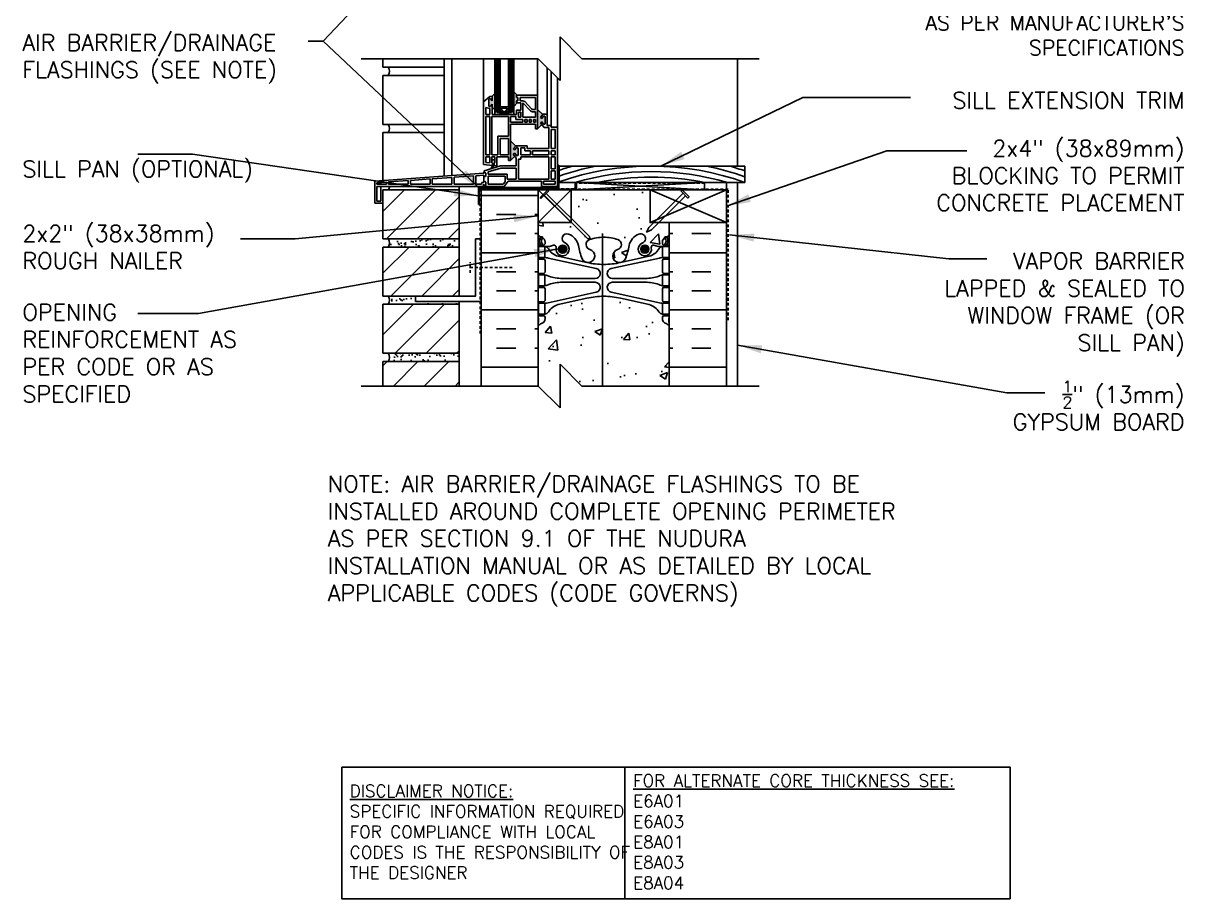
# Model space of a CAD drawing. Header units: inches. Extents: x 88.2 to 141.4, y 226.9 to 296.3.
# Drawn here: x 88.2 to 141.4, y 226.9 to 267.1 of the extents above; entities that cross this region are included whole.
import ezdxf

# ---------------------------------------------------------------- set-up
doc = ezdxf.new("R2010")
doc.units = ezdxf.units.IN
doc.header["$LTSCALE"] = 0.5
doc.header["$MEASUREMENT"] = 0
doc.linetypes.add('DASHED2', pattern=[0.375, 0.25, -0.125])
for name, color, linetype in [('HATCH', 12, 'Continuous'), ('LINE18', 9, 'Continuous'), ('line25', 2, 'Continuous'), ('LINE50', 5, 'Continuous'), ('LINE65', 3, 'Continuous'), ('LINE9', 9, 'Continuous'), ('TEXT', 4, 'Continuous'), ('Web_Edge', 9, 'Continuous')]:
    doc.layers.add(name, color=color, linetype=linetype)
doc.styles.add('DIM', font='romans.shx', dxfattribs={"width": 0.7})
doc.styles.add('ROMANS', font='romans.shx', dxfattribs={"height": 1.125})
doc.styles.get("Standard").update_dxf_attribs({"font": 'romans.shx', "height": 1.125})
doc.dimstyles.new('ext_12', dxfattribs={"dimscale": 12, "dimtxt": 0.09375, "dimasz": 0.09375, "dimexe": 0.09375, "dimexo": 0.0625, "dimgap": 0.0625, "dimtad": 1, "dimdec": 1, "dimzin": 3, "dimdsep": 46, "dimlunit": 4, "dimtxsty": 'DIM', "dimcen": 0.09, "dimdle": 0.09375, "dimclrt": 4, "dimadec": 0, "dimazin": 0, "dimtfac": 1, "dimtdec": 1, "dimtmove": 2, "dimatfit": 3, "dimfxl": 1, "dimfrac": 2, "dimtolj": 1, "dimtzin": 0, "dimarcsym": 0})

msp = doc.modelspace()

# ---------------------------------------------------------------- hatches: boundary and pattern name
at = {"layer": 'HATCH'}
h = msp.add_hatch(dxfattribs=at)
h.set_pattern_fill('AR-CONC', color=256, scale=0.5)
h.set_pattern_definition([(50, (0, 0), (3.5863, -0.31376), [0.375, -4.125]), (355, (0, 0), (-0.693757, 3.76096), [0.3, -3.3]), (100.4514, (0.299, -0.026), (2.892544, 3.4472), [0.3187, -3.50571]), (46.1842, (0, 1), (5.336207, -0.827596), [0.5625, -6.1875]), (96.6356, (0.4447, 0.931), (4.67331, 4.87059), [0.47805, -5.25857]), (351.1842, (0, 1), (4.67331, 4.87059), [0.45, -4.95]), (21, (0.5, 0.75), (2.984535, -2.013094), [0.375, -4.125]), (326, (0.5, 0.75), (1.216577, 3.62575), [0.3, -3.3]), (71.4514, (0.7487, 0.5822), (4.20111, 1.612656), [0.3187, -3.50571]), (37.5, (0, 0), (0.0607993, 1.6644693), [0, -3.26, 0, -3.35, 0, -3.3125]), (7.5, (0, 0), (1.315348, 1.972059), [0, -1.91, 0, -3.185, 0, -1.2625]), (327.5, (-1.115, 0), (2.669112, -0.1127744), [0, -1.25, 0, -3.9, 0, -5.175]), (317.5, (-1.615, 0), (2.91593, 0.500525), [0, -1.625, 0, -2.59, 0, -3.675])])
h.paths.add_polyline_path([(117.813, 253.241, 0.082415), (117.669, 253.321, -0.317837), (117.502, 253.556), (117.502, 253.624, -0.414214), (117.565, 253.686), (117.612, 253.686), (117.612, 253.756), (117.507, 253.756, -0.188973), (117.352, 253.851, 0.196323), (116.902, 254.197), (115.581, 254.488, 0.057795), (114.813, 254.577, 0.057795), (114.044, 254.488), (112.723, 254.197, 0.196323), (112.273, 253.851, -0.188973), (112.118, 253.756), (112.013, 253.756), (112.013, 253.686), (112.06, 253.686, -0.414214), (112.123, 253.624), (112.123, 253.556, -0.317837), (111.956, 253.321, 0.082415), (111.813, 253.241), (111.813, 250.46), (112.813, 249.46), (112.813, 251.46), (113.813, 250.46), (117.813, 250.46)])
h.paths.add_polyline_path([(117.105, 257.96), (116.938, 257.96), (116.938, 259.46), (113.313, 259.46), (113.313, 258.156), (114.157, 257.312), (114.195, 257.188, -0.078588), (114.813, 257.286, -0.082755), (115.461, 257.177, -0.735593), (115.448, 256.719, 0.955472), (115.587, 256.126), (115.606, 256.13, 0.223253), (115.807, 256.295, 0.053157), (115.972, 256.909, -0.24438), (116.421, 257.43, -1), (116.584, 257.021, 2.182095), (116.994, 256.809, -0.601435), (117.114, 256.913, 0.10046), (117.507, 256.856), (117.612, 256.856), (117.612, 256.926), (117.565, 256.926, -0.414214), (117.502, 256.989), (117.502, 257.056, -0.249069), (117.612, 257.263), (117.612, 257.305), (117.702, 257.305, 0.064398), (117.813, 257.371), (117.813, 257.96), (117.335, 257.96), (116.997, 257.622), (116.781, 257.521), (116.882, 257.737)])
h.paths.add_polyline_path([(113.204, 257.43, -0.24438), (113.653, 256.909, 0.053157), (113.818, 256.295, 0.223253), (114.019, 256.13), (114.038, 256.126, 0.955472), (114.177, 256.719, -0.735593), (114.164, 257.177, -0.003237), (114.188, 257.186), (114.068, 257.223), (113.313, 257.979), (113.313, 257.96), (111.813, 257.96), (111.813, 257.371, 0.064398), (111.923, 257.305), (112.013, 257.305), (112.013, 257.263, -0.249069), (112.123, 257.056), (112.123, 256.989, -0.414214), (112.06, 256.926), (112.013, 256.926), (112.013, 256.856), (112.118, 256.856, 0.10046), (112.511, 256.913, -0.601435), (112.631, 256.809, 2.182095), (113.041, 257.021, -1)])
h.paths.add_polyline_path([(117.813, 278.823, 0.082415), (117.669, 278.902, -0.317837), (117.502, 279.138), (117.502, 279.206, -0.414214), (117.565, 279.268), (117.612, 279.268), (117.612, 279.338), (117.507, 279.338, -0.188973), (117.352, 279.433, 0.196323), (116.902, 279.779), (115.581, 280.07, 0.057795), (114.813, 280.159, 0.057795), (114.044, 280.07), (112.723, 279.779, 0.196323), (112.273, 279.433, -0.188973), (112.118, 279.338), (112.013, 279.338), (112.013, 279.268), (112.06, 279.268, -0.414214), (112.123, 279.206), (112.123, 279.138, -0.317837), (111.956, 278.902, 0.082415), (111.813, 278.823), (111.813, 276.042), (113.848, 276.042), (113.848, 277.629), (113.91, 277.748), (113.973, 277.629), (113.973, 276.042), (115.889, 276.042), (115.889, 277.629), (115.951, 277.748), (116.014, 277.629), (116.014, 276.042), (117.813, 276.042)])
h.paths.add_polyline_path([(117.813, 287.131, 0.064398), (117.702, 287.197), (117.612, 287.197), (117.612, 287.239, -0.249069), (117.502, 287.446), (117.502, 287.513, -0.414214), (117.565, 287.576), (117.612, 287.576), (117.612, 287.646), (117.507, 287.646, 0.10046), (117.114, 287.589, -0.601435), (116.994, 287.693, 2.182095), (116.584, 287.481, -1), (116.421, 287.072, -0.24438), (115.972, 287.593, 0.053157), (115.807, 288.207, 0.223253), (115.606, 288.372), (115.587, 288.376, 0.955472), (115.448, 287.783, -0.735593), (115.461, 287.325, -0.082755), (114.813, 287.216, -0.082755), (114.164, 287.325, -0.735593), (114.177, 287.783, 0.955472), (114.038, 288.376), (114.019, 288.372, 0.223253), (113.818, 288.207, 0.053157), (113.653, 287.593, -0.24438), (113.204, 287.072, -1), (113.041, 287.481, 2.182095), (112.631, 287.693, -0.601435), (112.511, 287.589, 0.10046), (112.118, 287.646), (112.013, 287.646), (112.013, 287.576), (112.06, 287.576, -0.414214), (112.123, 287.513), (112.123, 287.446, -0.249069), (112.013, 287.239), (112.013, 287.197), (111.923, 287.197, 0.064398), (111.813, 287.131), (111.813, 285.042), (111.813, 282.953, 0.064398), (111.923, 282.887), (112.013, 282.887), (112.013, 282.845, -0.249069), (112.123, 282.638), (112.123, 282.571, -0.414214), (112.06, 282.508), (112.013, 282.508), (112.013, 282.438), (112.118, 282.438, 0.10046), (112.511, 282.495, -0.601435), (112.631, 282.39, 2.182095), (113.041, 282.603, -1), (113.204, 283.012, -0.24438), (113.653, 282.491, 0.053157), (113.818, 281.877, 0.223253), (114.019, 281.712), (114.038, 281.708, 0.955472), (114.177, 282.301, -0.735593), (114.164, 282.759, -0.082755), (114.813, 282.867, -0.082755), (115.461, 282.759, -0.735593), (115.448, 282.301, 0.955472), (115.587, 281.708), (115.606, 281.712, 0.223253), (115.807, 281.877, 0.053157), (115.972, 282.491, -0.24438), (116.421, 283.012, -1), (116.584, 282.603, 2.182095), (116.994, 282.39, -0.601435), (117.114, 282.495, 0.10046), (117.507, 282.438), (117.612, 282.438), (117.612, 282.508), (117.565, 282.508, -0.414214), (117.502, 282.571), (117.502, 282.638, -0.249069), (117.612, 282.845), (117.612, 282.887), (117.702, 282.887, 0.064398), (117.813, 282.953), (117.813, 285.042)])
h.paths.add_polyline_path([(117.813, 294.042), (113.813, 294.042), (112.813, 295.042), (112.813, 293.042), (111.813, 294.042), (111.813, 291.261, 0.082415), (111.956, 291.181, -0.317837), (112.123, 290.946), (112.123, 290.878, -0.414214), (112.06, 290.816), (112.013, 290.816), (112.013, 290.746), (112.118, 290.746, -0.188973), (112.273, 290.651, 0.196323), (112.723, 290.305), (114.044, 290.014, 0.057795), (114.813, 289.925, 0.057795), (115.581, 290.014), (116.902, 290.305, 0.196323), (117.352, 290.651, -0.188973), (117.507, 290.746), (117.612, 290.746), (117.612, 290.816), (117.565, 290.816, -0.414214), (117.502, 290.878), (117.502, 290.946, -0.317837), (117.669, 291.181, 0.082415), (117.813, 291.261)])
h = msp.add_hatch(dxfattribs=at)
h.set_pattern_fill('ANSI31', color=256, scale=8, style=0)
h.set_pattern_definition([(45, (105.9843, 252.6874), (-0.7071, 0.7071), [])])
h.paths.add_polyline_path([(108.188, 254.21), (104.688, 254.21), (104.688, 251.96), (108.188, 251.96)])
h.paths.add_polyline_path([(108.188, 256.835), (104.688, 256.835), (104.688, 254.585), (108.188, 254.585)])
h.paths.add_polyline_path([(108.188, 259.46), (104.688, 259.46), (104.688, 257.21), (108.188, 257.21)])
h.paths.add_polyline_path([(104.688, 250.46), (108.188, 250.46), (108.188, 251.585), (104.688, 251.585)])
h = msp.add_hatch(dxfattribs=at)
h.set_pattern_fill('AR-SAND', color=256, scale=0.25, style=0)
h.set_pattern_definition([(37.5, (105.77646, 254.45115), (-0.01575, 0.481706), [0, -0.38, 0, -0.425, 0, -0.40625]), (7.5, (105.77646, 254.45115), (0.44244, 0.70554), [0, -0.205, 0, -0.3425, 0, -0.13125]), (327.5, (105.46896, 254.45115), (0.778535, 0.001415), [0, -0.125, 0, -0.45, 0, -0.5875]), (317.5, (105.46896, 254.45115), (0.75153, 0.21942), [0, -0.0625, 0, -0.295, 0, -0.3375])])
h.paths.add_polyline_path([(106.188, 254.585), (104.938, 254.585, -0.318233), (104.938, 254.21), (108.188, 254.21), (108.188, 254.335), (106.188, 254.335)])
h.paths.add_polyline_path([(108.188, 257.21), (104.938, 257.21, -0.318233), (104.938, 256.835), (108.188, 256.835)])
h.paths.add_polyline_path([(108.188, 251.96), (104.938, 251.96, -0.318233), (104.938, 251.585), (108.188, 251.585)])
at = {"layer": 'LINE65'}
for points in [[(113.115, 256.738, 1), (112.74, 256.738, 1)], [(116.885, 256.738, 1), (116.51, 256.738, 1)]]:
    msp.add_hatch(color=256, dxfattribs=at).paths.add_polyline_path(points)
at = {"layer": 'LINE9'}
h = msp.add_hatch(color=0, dxfattribs=at)
h.paths.add_polyline_path([(109.815, 263.88), (109.698, 263.762), (109.698, 263.539), (109.628, 263.628, 0.499917), (109.544, 263.625), (109.544, 263.296, 0.504324), (109.629, 263.294), (109.698, 263.382), (109.698, 263.247), (109.815, 263.13)])
h.paths.add_polyline_path([(110.878, 263.699), (110.815, 263.699), (110.815, 263.799), (110.845, 263.799), (110.69, 263.954), (110.69, 263.288), (110.845, 263.443), (110.815, 263.443), (110.815, 263.543), (110.878, 263.543)])
h.paths.add_polyline_path([(112.127, 262.823, 0.504324), (112.043, 262.824), (111.974, 262.736), (111.909, 262.78), (112.016, 262.918), (111.784, 263.15), (111.784, 262.254), (111.978, 262.448), (111.909, 262.536), (111.974, 262.58), (112.044, 262.491, 0.499917), (112.127, 262.493)])
h.paths.add_polyline_path([(110.884, 261.376, 0.504324), (110.8, 261.378), (110.731, 261.289), (110.665, 261.333), (110.773, 261.471), (110.54, 261.703), (110.54, 260.965), (110.54, 260.807), (110.734, 261.001), (110.665, 261.089), (110.731, 261.133), (110.8, 261.044, 0.499917), (110.884, 261.046)])
h.paths.add_polyline_path([(109.784, 260.695), (109.815, 260.695), (109.815, 260.83), (109.69, 260.83), (109.69, 260.695), (109.721, 260.695), (109.721, 260.581, -0.031355), (109.628, 260.421), (109.675, 260.435, 0.077767), (109.784, 260.574)])
h = msp.add_hatch(color=0, dxfattribs=at)
edge = h.paths.add_edge_path()
edge.add_line((112.768, 260.547), (112.809, 260.547))
edge.add_arc((107.307, 253.048), 9.301, 53.7369, 54.638)
edge.add_line((112.69, 260.633), (112.69, 260.328))
edge.add_line((112.69, 260.328), (112.768, 260.328))
edge.add_line((112.768, 260.328), (112.768, 260.547))

# ---------------------------------------------------------------- linework, layer by layer
at = {"layer": 'HATCH'}
for p, q in [((104.688, 265.085), (104.688, 265.47)), ((104.688, 265.085), (107.492, 265.085)), ((109.84, 263.04), (109.84, 265.47)), ((109.865, 263.04), (109.865, 265.47)), ((109.89, 263.04), (109.89, 265.47)), ((109.915, 263.04), (109.915, 265.47)), ((109.94, 263.04), (109.94, 265.47)), ((109.965, 263.04), (109.965, 265.47)), ((109.99, 263.04), (109.99, 265.47)), ((110.015, 263.04), (110.015, 265.47)), ((110.04, 263.04), (110.04, 265.47)), ((110.465, 263.04), (110.465, 265.47)), ((110.49, 263.04), (110.49, 265.47)), ((110.515, 263.04), (110.515, 265.47)), ((110.54, 263.04), (110.54, 265.47)), ((110.565, 263.04), (110.565, 265.47)), ((110.59, 263.04), (110.59, 265.47)), ((110.615, 263.04), (110.615, 265.47)), ((110.64, 263.04), (110.64, 265.47)), ((110.665, 263.04), (110.665, 265.47)), ((120.938, 265.47), (120.938, 260.547)), ((104.688, 264.71), (107.492, 264.71)), ((104.688, 262.46), (104.688, 264.71)), ((110.69, 263.04), (109.815, 262.915)), ((109.815, 263.04), (110.69, 262.915)), ((104.688, 262.46), (107.492, 262.46)), ((104.688, 262.085), (107.492, 262.085)), ((104.688, 259.884), (104.688, 262.085)), ((113.565, 259.797), (119.438, 259.46)), ((119.438, 259.797), (113.565, 259.46)), ((109.188, 259.201), (111.813, 259.201)), ((111.813, 259.46), (113.313, 257.96)), ((113.313, 259.46), (111.813, 257.96)), ((116.938, 259.46), (120.438, 257.96)), ((120.438, 259.46), (116.938, 257.96)), ((109.901, 258.326), (110.776, 258.326)), ((111.651, 258.326), (111.813, 258.326)), ((109.901, 257.451), (110.776, 257.451)), ((111.651, 257.451), (111.813, 257.451)), ((117.974, 257.451), (117.813, 257.451)), ((119.724, 257.451), (118.849, 257.451)), ((109.188, 256.576), (111.813, 256.576)), ((113.009, 256.828), (113.009, 256.828)), ((120.438, 256.576), (117.813, 256.576)), ((109.901, 255.701), (110.776, 255.701)), ((111.651, 255.701), (111.813, 255.701)), ((117.974, 255.701), (117.813, 255.701)), ((119.724, 255.701), (118.849, 255.701)), ((109.901, 254.826), (110.776, 254.826)), ((111.651, 254.826), (111.813, 254.826)), ((117.974, 254.826), (117.813, 254.826)), ((119.724, 254.826), (118.849, 254.826)), ((109.188, 253.951), (111.813, 253.951)), ((120.438, 253.951), (117.813, 253.951)), ((109.901, 253.076), (110.776, 253.076)), ((111.651, 253.076), (111.813, 253.076)), ((117.974, 253.076), (117.813, 253.076)), ((119.724, 253.076), (118.849, 253.076)), ((109.901, 252.201), (110.776, 252.201)), ((111.651, 252.201), (111.813, 252.201)), ((117.974, 252.201), (117.813, 252.201)), ((119.724, 252.201), (118.849, 252.201)), ((109.188, 251.326), (111.813, 251.326)), ((120.438, 251.326), (117.813, 251.326))]:
    msp.add_line(p, q, dxfattribs=at)
at = {"layer": 'HATCH', "color": 6, "linetype": 'DASHED2'}
msp.add_line((109.145, 259.511), (109.145, 252.866), dxfattribs=at)
msp.add_lwpolyline([(119.438, 259.763), (113.565, 259.763, 0.414214), (113.503, 259.7), (113.503, 259.573, -0.414214), (113.44, 259.511), (109.145, 259.511)], format="xyb", dxfattribs=at)
msp.add_lwpolyline([(120.516, 253.475), (120.516, 259.493), (112.03, 259.493)], dxfattribs=at)
at = {"layer": 'HATCH'}
for centre, radius, start, end in [((104.673, 264.898), 0.324, 324.6944, 35.3056), ((104.673, 262.273), 0.324, 324.6944, 35.3056), ((116.988, 247.857), 12.69, 70.2031, 109.4224), ((116.988, 247.857), 13.19, 105.8263, 108.6577), ((116.988, 247.857), 12.94, 101.2808, 109.0326), ((116.988, 247.857), 12.44, 73.7005, 106.2995), ((116.988, 247.857), 12.94, 70.6011, 78.7192), ((116.988, 247.857), 13.19, 70.983, 74.1737), ((116.988, 247.857), 12.19, 78.3762, 101.6238), ((104.673, 259.648), 0.324, 324.6944, 354.4726)]:
    msp.add_arc(centre, radius, start, end, dxfattribs=at)
at = {"layer": 'LINE18'}
for p, q in [((112.083, 259.209), (114.068, 257.223)), ((112.171, 259.297), (114.157, 257.312)), ((112.245, 259.46), (112.289, 259.416)), ((111.892, 259.107), (111.937, 259.063)), ((114.197, 257.183), (114.068, 257.223)), ((114.197, 257.183), (114.157, 257.312))]:
    msp.add_line(p, q, dxfattribs=at)
for points in [[(111.892, 259.107), (112.245, 259.46)], [(111.937, 259.063), (112.289, 259.416)]]:
    msp.add_lwpolyline(points, dxfattribs=at)
at = {"layer": 'line25'}
for p, q in [((121.286, 260.547), (112.768, 260.547)), ((121.286, 259.797), (121.286, 260.547)), ((112.768, 259.797), (121.286, 259.797)), ((104.688, 259.46), (108.188, 259.46)), ((104.688, 257.21), (104.688, 259.46)), ((108.188, 254.585), (108.188, 259.616)), ((111.813, 259.46), (109.188, 259.46)), ((111.813, 259.46), (111.813, 250.46)), ((113.313, 259.46), (111.813, 259.46)), ((116.938, 259.46), (112.688, 259.46)), ((113.313, 257.96), (113.313, 259.46)), ((111.813, 257.96), (113.313, 257.96)), ((117.813, 250.46), (117.813, 257.96)), ((104.688, 257.21), (108.188, 257.21)), ((104.688, 256.835), (108.188, 256.835)), ((104.688, 254.585), (104.688, 256.835)), ((104.688, 254.585), (108.188, 254.585)), ((108.188, 250.46), (108.188, 254.335)), ((104.688, 254.21), (108.188, 254.21)), ((104.688, 251.96), (104.688, 254.21)), ((104.688, 251.96), (108.188, 251.96)), ((104.688, 251.585), (108.188, 251.585)), ((104.688, 250.46), (104.688, 251.585))]:
    msp.add_line(p, q, dxfattribs=at)
msp.add_lwpolyline([(116.938, 259.46), (116.938, 257.96), (120.438, 257.96), (120.438, 259.46)], close=True, dxfattribs=at)
at = {"layer": 'LINE50'}
for p, q in [((109.188, 250.46), (109.188, 259.46)), ((120.438, 250.46), (120.438, 257.96))]:
    msp.add_line(p, q, dxfattribs=at)
at = {"layer": 'LINE65'}
msp.add_line((114.76, 257.46), (114.76, 250.46), dxfattribs=at)
for centre in [(112.928, 256.738), (116.698, 256.738)]:
    msp.add_circle(centre, 0.188, dxfattribs=at)
at = {"layer": 'LINE9'}
for p, q in [((112.813, 266.47), (112.813, 264.47)), ((113.813, 265.47), (112.813, 266.47)), ((111.813, 265.47), (103.688, 265.47)), ((107.492, 265.47), (107.492, 260.088)), ((107.85, 265.47), (107.85, 260.114)), ((109.303, 263.496), (109.303, 265.47)), ((109.815, 262.915), (109.815, 265.47)), ((110.065, 263.04), (110.065, 265.47)), ((110.44, 263.04), (110.44, 265.47)), ((110.69, 262.915), (110.69, 265.47)), ((111.784, 263.799), (111.784, 265.47)), ((111.813, 265.47), (112.813, 264.47)), ((112.221, 265.062), (112.221, 262.924)), ((121.938, 265.47), (113.813, 265.47)), ((112.403, 262.416), (112.403, 264.88)), ((112.69, 264.593), (112.69, 262.328)), ((110.845, 263.799), (110.69, 263.954)), ((109.585, 263.747), (109.303, 263.496)), ((109.303, 260.625), (109.303, 263.496)), ((109.544, 263.625), (109.544, 263.296)), ((109.698, 263.762), (109.585, 263.747)), ((109.629, 263.627), (109.698, 263.539)), ((109.629, 263.294), (109.698, 263.382)), ((109.698, 263.762), (109.815, 263.88)), ((109.698, 263.539), (109.698, 263.762)), ((109.698, 263.382), (109.698, 262.915)), ((110.845, 263.443), (110.69, 263.288)), ((110.815, 263.799), (111.784, 263.799)), ((110.815, 263.799), (110.815, 263.699)), ((110.815, 263.699), (110.878, 263.699)), ((110.878, 263.543), (110.815, 263.543)), ((110.815, 263.543), (110.815, 263.443)), ((111.009, 263.443), (110.815, 263.443)), ((110.878, 263.699), (110.878, 263.543)), ((110.978, 263.699), (111.684, 263.699)), ((110.978, 263.699), (110.978, 263.543)), ((110.978, 263.543), (111.098, 263.543)), ((111.009, 263.443), (111.009, 263.115)), ((111.109, 263.443), (111.109, 262.79)), ((111.459, 263.075), (111.109, 263.443)), ((111.502, 263.175), (111.189, 263.504)), ((111.684, 263.699), (111.684, 263.137)), ((111.784, 263.799), (111.784, 262.43)), ((109.403, 262.915), (109.403, 263.242)), ((109.598, 263.189), (109.403, 263.242)), ((109.598, 262.915), (109.403, 262.915)), ((109.598, 262.915), (109.598, 263.189)), ((109.698, 263.247), (109.815, 263.13)), ((110.809, 262.915), (109.698, 262.915)), ((110.69, 263.04), (109.815, 263.04)), ((110.44, 263.265), (110.065, 263.265)), ((110.128, 263.103), (110.128, 263.203)), ((110.378, 263.203), (110.128, 263.203)), ((110.19, 263.103), (110.128, 263.103)), ((110.19, 263.04), (110.19, 263.103)), ((110.378, 263.103), (110.315, 263.103)), ((110.315, 263.04), (110.315, 263.103)), ((110.378, 263.103), (110.378, 263.203)), ((110.69, 262.915), (110.44, 262.915)), ((111.009, 263.115), (110.809, 263.115)), ((110.809, 263.115), (110.809, 262.915)), ((111.009, 263.015), (110.909, 263.015)), ((110.909, 263.015), (110.909, 262.79)), ((111.009, 263.015), (111.009, 262.79)), ((111.684, 263.037), (111.55, 263.037)), ((111.684, 263.137), (111.593, 263.137)), ((111.684, 263.037), (111.684, 262.79)), ((112.016, 262.918), (111.784, 263.15)), ((111.784, 262.254), (111.784, 263.15)), ((112.021, 262.924), (111.909, 262.78)), ((112.021, 262.924), (112.221, 262.924)), ((112.221, 262.924), (112.221, 262.416)), ((109.59, 262.815), (109.403, 262.815)), ((109.403, 262.815), (109.403, 261.065)), ((109.59, 262.815), (109.59, 261.065)), ((110.44, 262.815), (109.69, 262.815)), ((109.69, 262.815), (109.69, 261.065)), ((110.44, 262.815), (110.44, 261.915)), ((110.79, 262.815), (110.54, 262.815)), ((110.54, 262.815), (110.54, 262.565)), ((110.54, 262.815), (110.54, 262.565)), ((110.54, 262.565), (111.103, 262.565)), ((110.54, 262.465), (110.54, 260.965)), ((110.54, 262.465), (111.684, 262.465)), ((110.79, 262.69), (110.79, 262.815)), ((111.103, 262.69), (110.79, 262.69)), ((111.009, 262.79), (110.909, 262.79)), ((111.103, 262.565), (111.103, 262.69)), ((111.109, 262.79), (111.684, 262.79)), ((111.203, 262.565), (111.203, 262.69)), ((111.203, 262.69), (111.296, 262.69)), ((111.203, 262.565), (111.296, 262.565)), ((111.296, 262.565), (111.296, 262.69)), ((111.396, 262.565), (111.396, 262.69)), ((111.396, 262.69), (111.49, 262.69)), ((111.396, 262.565), (111.49, 262.565)), ((111.49, 262.565), (111.49, 262.69)), ((111.59, 262.565), (111.59, 262.69)), ((111.59, 262.69), (111.684, 262.69)), ((111.59, 262.565), (111.684, 262.565)), ((111.684, 262.69), (111.684, 262.565)), ((111.684, 262.565), (111.684, 262.69)), ((111.684, 262.465), (111.684, 262.254)), ((111.978, 262.448), (111.784, 262.254)), ((111.974, 262.736), (111.909, 262.78)), ((111.974, 262.58), (111.909, 262.536)), ((112.08, 262.316), (111.909, 262.536)), ((112.043, 262.824), (111.974, 262.736)), ((112.043, 262.491), (111.974, 262.58)), ((112.08, 262.316), (112.303, 262.316)), ((112.127, 262.823), (112.127, 262.493)), ((112.221, 262.416), (112.403, 262.416)), ((112.303, 262.316), (112.303, 261.353)), ((112.403, 262.416), (112.403, 262.328)), ((112.403, 262.328), (112.69, 262.328)), ((112.69, 262.328), (112.69, 259.616)), ((110.44, 261.915), (109.965, 261.915)), ((109.965, 261.915), (109.965, 261.065)), ((110.44, 261.815), (110.065, 261.815)), ((110.065, 261.815), (110.065, 261.065)), ((110.44, 261.815), (110.166, 261.815)), ((110.44, 261.815), (110.44, 261.065)), ((111.784, 262.254), (111.684, 262.254)), ((112.403, 262.228), (112.403, 261.353)), ((112.403, 262.228), (112.59, 262.228)), ((112.59, 262.228), (112.59, 261.353)), ((110.773, 261.471), (110.54, 261.703)), ((110.778, 261.478), (110.665, 261.333)), ((110.731, 261.289), (110.665, 261.333)), ((110.8, 261.378), (110.731, 261.289)), ((111.303, 261.478), (110.778, 261.478)), ((110.884, 261.376), (110.884, 261.046)), ((111.203, 261.378), (111.009, 261.378)), ((111.009, 261.378), (111.009, 261.065)), ((111.203, 261.253), (111.203, 261.378)), ((111.453, 261.253), (111.203, 261.253)), ((111.303, 261.353), (111.303, 261.478)), ((112.303, 261.353), (111.303, 261.353)), ((111.453, 261.065), (111.453, 261.253)), ((112.303, 261.253), (111.553, 261.253)), ((111.553, 261.065), (111.553, 261.253)), ((112.303, 261.253), (112.303, 261.065)), ((112.403, 261.353), (112.59, 261.353)), ((112.403, 261.253), (112.403, 261.065)), ((112.59, 261.253), (112.403, 261.253)), ((112.59, 261.253), (112.59, 261.065)), ((109.59, 261.065), (109.403, 261.065)), ((109.59, 260.965), (109.403, 260.965)), ((109.403, 260.965), (109.403, 260.715)), ((109.59, 260.695), (109.403, 260.715)), ((109.59, 260.965), (109.59, 260.695)), ((109.69, 261.065), (109.965, 261.065)), ((109.69, 260.965), (109.69, 260.695)), ((109.815, 260.965), (109.69, 260.965)), ((109.815, 260.83), (109.69, 260.83)), ((109.815, 260.965), (109.815, 260.695)), ((110.44, 260.965), (109.915, 260.965)), ((109.915, 260.965), (109.915, 260.561)), ((110.065, 261.065), (110.44, 261.065)), ((110.44, 260.965), (110.44, 260.807)), ((110.54, 260.807), (110.44, 260.807)), ((110.734, 261.001), (110.54, 260.807)), ((110.54, 260.965), (110.54, 260.807)), ((110.731, 261.133), (110.665, 261.089)), ((110.803, 260.913), (110.665, 261.089)), ((110.8, 261.045), (110.731, 261.133)), ((110.803, 260.913), (110.803, 260.553)), ((110.903, 260.871), (110.903, 259.953)), ((111.009, 260.871), (110.903, 260.871)), ((111.453, 261.065), (111.009, 261.065)), ((112.303, 260.965), (111.009, 260.965)), ((111.009, 260.965), (111.009, 260.871)), ((112.303, 261.065), (111.553, 261.065)), ((112.303, 260.965), (112.303, 259.953)), ((112.403, 261.065), (112.59, 261.065)), ((112.403, 260.965), (112.59, 260.965)), ((112.403, 260.965), (112.403, 260.428)), ((112.59, 260.965), (112.59, 260.428)), ((109.313, 260.221), (104.313, 259.856)), ((109.721, 260.581), (109.303, 260.625)), ((109.327, 260.331), (109.313, 260.221)), ((109.327, 260.331), (110.074, 260.553)), ((109.413, 260.104), (109.413, 260.22)), ((110.088, 260.453), (109.513, 260.282)), ((109.513, 260.178), (109.513, 260.282)), ((110.388, 260.178), (109.513, 260.178)), ((109.69, 260.695), (109.721, 260.695)), ((109.721, 260.695), (109.721, 260.581)), ((109.784, 260.695), (109.815, 260.695)), ((109.784, 260.695), (109.784, 260.574)), ((109.915, 260.561), (109.784, 260.574)), ((110.803, 260.553), (110.074, 260.553)), ((110.803, 260.453), (110.088, 260.453)), ((110.388, 259.953), (110.388, 260.178)), ((110.803, 260.453), (110.803, 259.953)), ((112.59, 260.428), (112.403, 260.428)), ((112.59, 260.328), (112.403, 260.328)), ((112.403, 260.328), (112.403, 259.953)), ((112.59, 260.328), (112.59, 259.953)), ((112.69, 260.328), (112.768, 260.328)), ((112.716, 260.246), (112.747, 260.246)), ((112.716, 260.246), (112.716, 259.571)), ((112.747, 260.246), (112.747, 259.539)), ((112.768, 259.797), (112.768, 260.547)), ((104.313, 259.856), (104.313, 258.841)), ((104.85, 259.816), (104.413, 259.785)), ((104.413, 259.785), (104.413, 259.716)), ((104.85, 259.716), (104.413, 259.716)), ((104.85, 259.716), (104.85, 259.816)), ((105.85, 259.886), (104.95, 259.823)), ((104.95, 259.716), (104.95, 259.823)), ((105.85, 259.716), (104.95, 259.716)), ((105.85, 259.716), (105.85, 259.886)), ((106.85, 259.957), (105.95, 259.894)), ((105.95, 259.716), (105.95, 259.894)), ((106.85, 259.716), (105.95, 259.716)), ((106.85, 259.716), (106.85, 259.957)), ((107.85, 260.028), (106.95, 259.964)), ((106.95, 259.716), (106.95, 259.964)), ((107.85, 259.716), (106.95, 259.716)), ((107.85, 259.716), (107.85, 260.028)), ((108.85, 260.099), (107.95, 260.035)), ((107.95, 259.716), (107.95, 260.035)), ((108.85, 259.716), (107.95, 259.716)), ((108.85, 259.716), (108.85, 260.099)), ((109.309, 260.132), (108.95, 260.106)), ((108.95, 259.716), (108.95, 260.106)), ((109.209, 259.716), (108.95, 259.716)), ((109.219, 259.789), (109.209, 259.716)), ((109.309, 259.789), (109.219, 259.789)), ((109.308, 259.712), (109.294, 259.616)), ((109.309, 260.132), (109.309, 259.789)), ((109.413, 259.689), (109.413, 259.804)), ((110.288, 260.078), (109.513, 260.078)), ((109.513, 259.716), (109.513, 260.078)), ((110.197, 259.716), (109.513, 259.716)), ((110.288, 259.831), (110.197, 259.716)), ((110.434, 259.853), (110.245, 259.616)), ((110.288, 259.831), (110.288, 260.078)), ((110.803, 259.953), (110.388, 259.953)), ((111.959, 259.853), (110.434, 259.853)), ((112.303, 259.953), (110.903, 259.953)), ((112.303, 259.953), (110.903, 259.953)), ((111.959, 259.853), (111.959, 259.616)), ((112.59, 259.853), (112.059, 259.853)), ((112.059, 259.853), (112.059, 259.716)), ((112.059, 259.716), (112.59, 259.716)), ((112.59, 259.953), (112.403, 259.953)), ((112.59, 259.853), (112.59, 259.716)), ((113.565, 259.697), (113.565, 259.797)), ((113.565, 259.46), (113.565, 259.797)), ((113.565, 259.46), (113.565, 259.797)), ((119.438, 259.46), (119.438, 259.797)), ((120.438, 259.46), (120.438, 259.797)), ((120.938, 250.46), (120.938, 259.797)), ((104.413, 259.616), (104.413, 258.941)), ((104.588, 259.616), (104.413, 259.616)), ((104.588, 258.941), (104.588, 259.616)), ((104.588, 259.616), (110.245, 259.616)), ((109.088, 259.616), (104.688, 259.616)), ((104.688, 258.685), (104.688, 259.46)), ((112.706, 259.571), (109.069, 259.571)), ((109.069, 259.571), (109.069, 258.789)), ((112.737, 259.539), (109.1, 259.539)), ((109.1, 259.539), (109.1, 258.789)), ((111.959, 259.616), (112.69, 259.616)), ((104.313, 258.841), (104.688, 258.841)), ((104.413, 258.941), (104.588, 258.941)), ((109.1, 258.789), (109.069, 258.789)), ((112.813, 249.46), (112.813, 251.46)), ((113.813, 250.46), (112.813, 251.46)), ((103.688, 250.46), (111.813, 250.46)), ((111.813, 250.46), (112.813, 249.46)), ((113.813, 250.46), (121.938, 250.46))]:
    msp.add_line(p, q, dxfattribs=at)
at = {"layer": 'LINE9', "linetype": 'DASHED2'}
for p, q in [((108.688, 255.648), (108.688, 256.148)), ((108.688, 255.898), (110.688, 255.898))]:
    msp.add_line(p, q, dxfattribs=at)
at = {"layer": 'LINE9', "flags": 128}
msp.add_lwpolyline([(118.447, 259.302), (116.882, 257.737), (116.781, 257.521), (116.997, 257.622), (118.562, 259.187)], dxfattribs=at)
at = {"layer": 'LINE9'}
for points in [[(118.344, 259.406), (118.666, 259.084), (118.726, 259.144), (118.404, 259.466)], [(106.188, 254.335), (109.188, 254.335), (109.188, 257.21), (108.938, 257.21), (108.938, 254.585), (106.188, 254.585)]]:
    msp.add_lwpolyline(points, close=True, dxfattribs=at)
for centre, radius, start, end in [((109.587, 263.595), 0.0523, 37.5995, 144.6512), ((111.098, 263.418), 0.125, 43.6468, 90), ((109.587, 263.326), 0.0523, 215.3488, 322.4005), ((111.55, 263.162), 0.125, 223.6468, 270), ((111.593, 263.262), 0.125, 223.6468, 270), ((112.085, 262.792), 0.0523, 35.3488, 142.4005), ((112.085, 262.523), 0.0523, 217.5995, 324.6512), ((110.841, 261.346), 0.0523, 35.3488, 142.4005), ((110.841, 261.077), 0.0523, 217.5995, 324.6512), ((109.363, 260.198), 0.0543, 23.2883, 155.3423), ((108.398, 261.242), 1.479, 326.2745, 333.4582), ((109.282, 260.853), 0.573, 313.1798, 330.9669), ((113.03, 260.979), 0.486, 225.5247, 242.8501), ((109.363, 260.126), 0.0543, 173.9733, 336.7117), ((109.363, 259.711), 0.0543, 173.9733, 336.7117), ((109.363, 259.783), 0.0543, 23.2883, 173.9733), ((104.673, 257.023), 0.324, 324.6944, 35.3056), ((104.673, 254.398), 0.324, 324.6944, 35.3056), ((104.673, 251.773), 0.324, 324.6944, 35.3056)]:
    msp.add_arc(centre, radius, start, end, dxfattribs=at)
at = {"layer": 'TEXT'}
msp.add_lwpolyline([(102.801, 232.978), (115.785, 232.978), (115.785, 226.94), (102.801, 226.94)], close=True, dxfattribs=at)
msp.add_lwpolyline([(115.785, 232.978), (133.445, 232.978), (133.445, 226.94), (115.785, 226.94)], dxfattribs=at)
at = {"layer": 'Web_Edge'}
for p, q in [((111.813, 257.026), (111.854, 257.026)), ((111.923, 257.305), (112.013, 257.305)), ((112.013, 257.305), (112.013, 257.263)), ((112.123, 257.056), (112.123, 256.989)), ((117.502, 257.056), (117.502, 256.989)), ((117.702, 257.305), (117.612, 257.305)), ((117.612, 257.305), (117.612, 257.263)), ((117.813, 257.026), (117.771, 257.026)), ((111.813, 256.926), (112.06, 256.926)), ((111.923, 256.926), (111.923, 256.856)), ((112.013, 256.926), (112.013, 256.856)), ((117.813, 256.926), (117.565, 256.926)), ((117.612, 256.926), (117.612, 256.856)), ((117.702, 256.926), (117.702, 256.856)), ((111.813, 256.286), (112.06, 256.286)), ((111.923, 256.356), (111.923, 256.286)), ((112.013, 256.356), (112.013, 256.286)), ((112.123, 256.224), (112.123, 255.689)), ((112.262, 256.332), (114.473, 255.851)), ((112.723, 256.415), (114.044, 256.125)), ((117.363, 256.332), (115.152, 255.851)), ((116.902, 256.415), (115.581, 256.125)), ((117.502, 256.224), (117.502, 255.689)), ((117.813, 256.286), (117.565, 256.286)), ((117.612, 256.356), (117.612, 256.286)), ((117.702, 256.356), (117.702, 256.286)), ((111.813, 255.626), (112.06, 255.626)), ((111.923, 255.626), (111.923, 255.556)), ((112.013, 255.626), (112.013, 255.556)), ((112.827, 255.396), (114.423, 255.396)), ((116.798, 255.396), (115.202, 255.396)), ((117.813, 255.626), (117.565, 255.626)), ((117.612, 255.626), (117.612, 255.556)), ((117.702, 255.626), (117.702, 255.556)), ((111.813, 254.986), (112.06, 254.986)), ((111.923, 255.056), (111.923, 254.986)), ((112.013, 255.056), (112.013, 254.986)), ((112.123, 254.924), (112.123, 254.389)), ((112.827, 255.216), (114.423, 255.216)), ((116.798, 255.216), (115.202, 255.216)), ((117.502, 254.924), (117.502, 254.389)), ((117.813, 254.986), (117.565, 254.986)), ((117.612, 255.056), (117.612, 254.986)), ((117.702, 255.056), (117.702, 254.986)), ((111.813, 254.326), (112.06, 254.326)), ((111.923, 254.326), (111.923, 254.256)), ((112.013, 254.326), (112.013, 254.256)), ((112.262, 254.28), (114.473, 254.762)), ((112.723, 254.197), (114.044, 254.488)), ((117.363, 254.28), (115.152, 254.762)), ((116.902, 254.197), (115.581, 254.488)), ((117.813, 254.326), (117.565, 254.326)), ((117.612, 254.326), (117.612, 254.256)), ((117.702, 254.326), (117.702, 254.256)), ((111.813, 253.686), (112.06, 253.686)), ((111.823, 253.566), (111.823, 253.38)), ((111.923, 253.756), (111.923, 253.686)), ((112.013, 253.756), (112.013, 253.686)), ((112.123, 253.556), (112.123, 253.624)), ((117.502, 253.556), (117.502, 253.624)), ((117.813, 253.686), (117.565, 253.686)), ((117.612, 253.756), (117.612, 253.686)), ((117.702, 253.756), (117.702, 253.686)), ((117.802, 253.566), (117.802, 253.38))]:
    msp.add_line(p, q, dxfattribs=at)
for points in [[(111.818, 256.356), (112.118, 256.356), (112.118, 256.856), (111.818, 256.856)], [(117.807, 256.356), (117.507, 256.356), (117.507, 256.856), (117.807, 256.856)], [(111.818, 255.056), (112.118, 255.056), (112.118, 255.556), (111.818, 255.556)], [(117.807, 255.056), (117.507, 255.056), (117.507, 255.556), (117.807, 255.556)], [(111.818, 253.756), (112.118, 253.756), (112.118, 254.256), (111.818, 254.256)], [(117.807, 253.756), (117.507, 253.756), (117.507, 254.256), (117.807, 254.256)]]:
    msp.add_lwpolyline(points, close=True, dxfattribs=at)
for centre, radius, start, end in [((112.123, 257.763), 0.5, 231.6833, 250.5288), ((112.123, 257.763), 0.6, 238.8907, 245.0748), ((111.854, 257.046), 0.02, 270, 14.1541), ((112.116, 257.111), 0.25, 140.1145, 222.4609), ((111.861, 257.201), 0.02, 340.7916, 65.0748), ((111.958, 257.242), 0.045, 319.1879, 141.448), ((111.965, 256.972), 0.045, 222.4609, 42.4609), ((111.873, 257.056), 0.25, 0, 70.5288), ((112.116, 257.111), 0.16, 140.0001, 222.4609), ((112.06, 256.989), 0.0625, 270, 0), ((112.928, 256.738), 0.305, 166.6795, 68.1963), ((113.123, 257.226), 0.22, 68.1963, 248.1963), ((112.928, 256.738), 0.745, 13.2652, 68.1963), ((114.242, 256.95), 0.24, 108.923, 254.2747), ((114.813, 255.286), 2, 90, 108.923), ((114.813, 255.286), 2, 71.077, 90), ((115.383, 256.95), 0.24, 285.7253, 71.077), ((116.698, 256.738), 0.745, 111.8037, 166.7348), ((116.698, 256.738), 0.305, 111.8037, 13.3205), ((116.503, 257.226), 0.22, 291.8037, 111.8037), ((117.752, 257.056), 0.25, 109.4712, 180), ((117.565, 256.989), 0.0625, 180, 270), ((117.66, 256.972), 0.045, 137.5391, 317.5391), ((117.667, 257.242), 0.045, 38.552, 220.8121), ((117.509, 257.111), 0.16, 317.5391, 39.9999), ((117.502, 257.763), 0.5, 289.4712, 308.3167), ((117.509, 257.111), 0.25, 317.5391, 39.8855), ((117.764, 257.201), 0.02, 114.9252, 199.2084), ((117.771, 257.046), 0.02, 165.8459, 270), ((117.502, 257.763), 0.6, 294.9252, 301.1093), ((112.174, 257.855), 1, 266.7879, 289.9067), ((112.074, 256.61), 0.25, 37.2777, 80.0823), ((112.922, 257.138), 0.75, 210.155, 254.5838), ((112.543, 256.829), 0.09, 346.6795, 108.8651), ((116.615, 257.38), 3, 189.0273, 201.1984), ((114.094, 256.426), 0.305, 205.3782, 74.2747), ((115.531, 256.426), 0.305, 105.7253, 334.6218), ((113.01, 257.38), 3, 338.8016, 350.9727), ((116.703, 257.138), 0.75, 285.4162, 329.845), ((117.082, 256.829), 0.09, 71.1349, 193.3205), ((117.451, 257.855), 1, 250.0933, 273.2121), ((117.551, 256.61), 0.25, 99.9177, 142.7223), ((112.06, 256.224), 0.0625, 0, 90), ((112.027, 255.36), 1, 76.4291, 84.7991), ((114.813, 259.392), 3.356, 256.7692, 270), ((114.813, 259.392), 3.356, 270, 283.2308), ((117.598, 255.36), 1, 95.2009, 103.5709), ((117.565, 256.224), 0.0625, 90, 180), ((112.06, 255.689), 0.0625, 270, 0), ((112.113, 255.338), 0.219, 60.4937, 88.92), ((112.857, 256.996), 1.6, 246.5673, 268.9203), ((114.423, 255.626), 0.23, 270, 77.6055), ((115.202, 255.626), 0.23, 102.3945, 270), ((116.768, 256.996), 1.6, 271.0797, 293.4327), ((117.512, 255.338), 0.219, 91.08, 119.5063), ((117.565, 255.689), 0.0625, 180, 270), ((112.06, 254.924), 0.0625, 0, 90), ((112.113, 255.275), 0.219, 271.08, 299.5063), ((112.113, 255.275), 0.219, 271.08, 299.5063), ((112.857, 253.617), 1.6, 91.0797, 113.4327), ((112.857, 253.617), 1.6, 91.0797, 113.4327), ((114.423, 254.986), 0.23, 282.3945, 90), ((115.202, 254.986), 0.23, 90, 257.6055), ((116.768, 253.617), 1.6, 66.5673, 88.9203), ((116.768, 253.617), 1.6, 66.5673, 88.9203), ((117.512, 255.275), 0.219, 240.4937, 268.92), ((117.512, 255.275), 0.219, 240.4937, 268.92), ((117.565, 254.924), 0.0625, 90, 180), ((112.06, 254.389), 0.0625, 270, 0), ((114.813, 251.221), 3.356, 90, 103.2308), ((114.813, 251.221), 3.356, 76.7692, 90), ((117.565, 254.389), 0.0625, 180, 270), ((112.027, 255.252), 1, 275.2009, 283.5709), ((112.074, 254.003), 0.25, 279.9177, 322.7223), ((112.922, 253.474), 0.75, 105.4162, 149.845), ((116.703, 253.474), 0.75, 30.155, 74.5838), ((117.551, 254.003), 0.25, 217.2777, 260.0823), ((117.598, 255.252), 1, 256.4291, 264.7991), ((111.803, 253.566), 0.02, 0, 60.012), ((111.803, 253.38), 0.02, 301.073, 0), ((112.123, 252.849), 0.6, 121.073, 121.1093), ((112.123, 252.849), 0.5, 109.4712, 128.3167), ((111.873, 253.556), 0.25, 289.4712, 360), ((112.06, 253.624), 0.0625, 360, 90), ((117.565, 253.624), 0.0625, 90, 180), ((117.752, 253.556), 0.25, 180, 250.5288), ((117.502, 252.849), 0.5, 51.6833, 70.5288), ((117.822, 253.566), 0.02, 119.988, 180), ((117.822, 253.38), 0.02, 180, 238.927), ((117.502, 252.849), 0.6, 58.8907, 58.927)]:
    msp.add_arc(centre, radius, start, end, dxfattribs=at)

# ---------------------------------------------------------------- texts
at = {"layer": 'TEXT', "char_height": 0.75, "style": 'ROMANS'}
for s, insert, width, attachment_point in [("{\\H0.9167x;WOOD, VINYL, STEEL, ETC. BUCK MATERIAL FASTENED TO CONCRETE w/EMBEDDED SPIRAL NAILS,BOLTS,SCREWS IN STAGGERED PATTERN, OR AS PER MANUFACTURER'S SPECIFICATIONS}", (141.438, 269.415), 14.84065, 6), ('AIR BARRIER/DRAINAGE FLASHINGS (SEE NOTE)', (88.167, 265.465), 16.28545, 4), ('SILL EXTENSION TRIM', (141.438, 263.564), 18.85478, 6), ('2x4" (38x89mm) BLOCKING TO PERMIT CONCRETE PLACEMENT', (141.438, 260.114), 14.84065, 6), ('SILL PAN (OPTIONAL)', (88.164, 260.29), 11.74818, 4), ('2x2" (38x38mm) ROUGH NAILER', (88.164, 256.831), 11.74818, 4), ('VAPOR BARRIER LAPPED & SEALED TO WINDOW FRAME (OR SILL PAN)', (141.453, 254.196), 13.00249, 6), ('OPENING REINFORCEMENT AS PER CODE OR AS SPECIFIED', (88.164, 251.971), 11.74818, 4), ('\\A1;{\\H0.7x;\\S1/2;}" (13mm) GYPSUM BOARD', (141.438, 249.571), 10.48436, 6), ('NOTE: AIR BARRIER/DRAINAGE FLASHINGS TO BE INSTALLED AROUND COMPLETE OPENING PERIMETER AS PER SECTION 9.1 OF THE NUDURA INSTALLATION MANUAL OR AS DETAILED BY LOCAL APPLICABLE CODES (CODE GOVERNS) ', (102.165, 243.344), 28.34604, 4)]:
    msp.add_mtext(s, dxfattribs=dict(at, insert=insert, width=width, attachment_point=attachment_point))
at = {"layer": 'TEXT', "char_height": 0.5625, "attachment_point": 4}
for s, insert, width in [('{\\L\\P\\PFOR ALTERNATE CORE THICKNESS SEE:\\P}E6A01\\PE6A03\\PE8A01\\PE8A03\\PE8A04', (116.16, 230.952), 23.33295), ('{\\LDISCLAIMER NOTICE:}\\PSPECIFIC INFORMATION REQUIRED FOR COMPLIANCE WITH LOCAL CODES IS THE RESPONSIBILITY OF THE DESIGNER', (103.168, 230.012), 14.00235)]:
    msp.add_mtext(s, dxfattribs=dict(at, insert=insert, width=width))

# ---------------------------------------------------------------- leaders
at = {"layer": 'TEXT'}
for points in [[(109.676, 274.48), (101.955, 266.276), (101.258, 266.276)], [(109.188, 259.46), (101.955, 266.276), (101.258, 266.276)], [(117.426, 260.547), (123.942, 263.695), (128.875, 263.695)], [(120.438, 258.71), (127.798, 261.253), (131.464, 261.253)], [(109.069, 259.18), (95.959, 261.097), (93.451, 261.097)], [(111.813, 258.26), (100.671, 257.214), (98.162, 257.214)], [(120.582, 257.389), (130.636, 256.292), (132.379, 256.292)], [(112.741, 256.758), (96.238, 253.786), (93.448, 253.786)], [(120.938, 252.339), (133.295, 250.147), (135.039, 250.147)]]:
    msp.add_leader(points, dimstyle='ext_12', override={"dimgap": 0.0625, "dimtad": 0}, dxfattribs=at)

doc.saveas('drawing.dxf')
